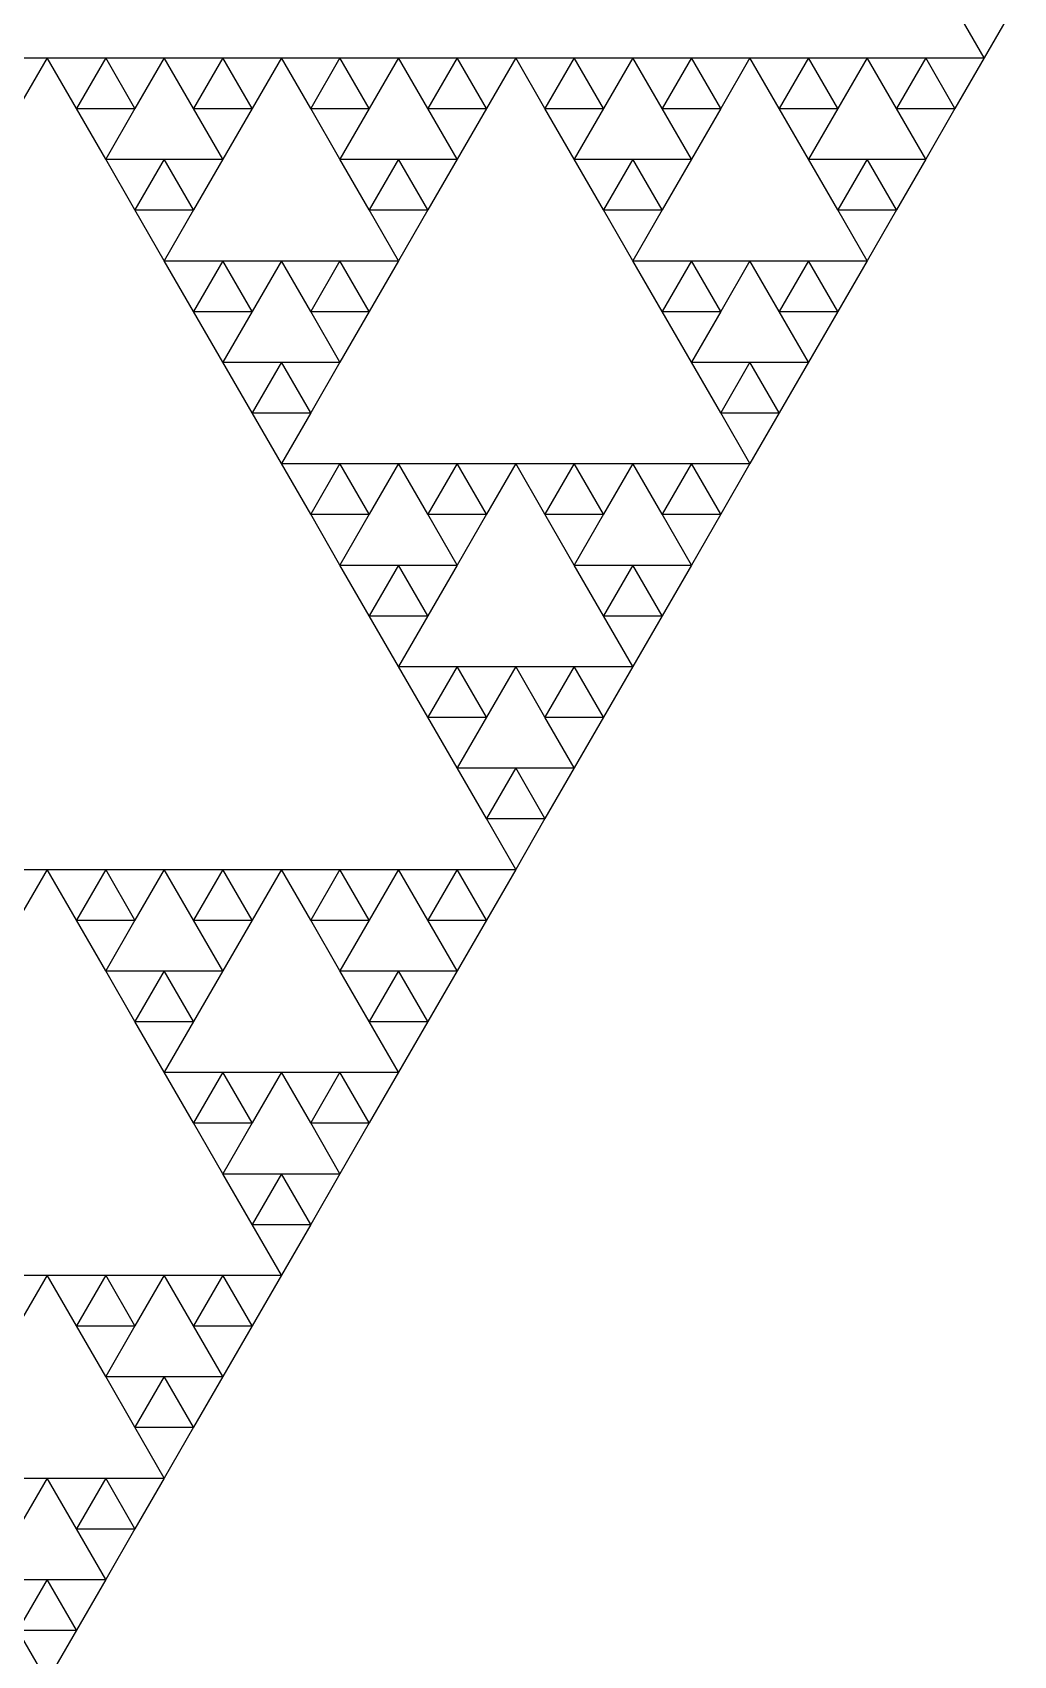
# Model space of a CAD drawing. Extents: x 0 to 345, y 1298 to 1597.
# Drawn here: x 87.1 to 131.5, y 1449.6 to 1523 of the extents above; entities that cross this region are included whole.
import ezdxf

# ---------------------------------------------------------------- set-up
doc = ezdxf.new("R2010")
doc.units = 0
doc.layers.get('0').update_dxf_attribs({"linetype": 'CONTINUOUS'})

msp = doc.modelspace()

# ---------------------------------------------------------------- linework, layer by layer
at = {"color": 3}
for p, q in [((130.18513, 1521.837293), (128.86064, 1524.131555)), ((131.50962, 1524.131555), (130.18513, 1521.837293)), ((85.154286, 1521.837293), (87.803268, 1521.837293)), ((87.803268, 1521.837293), (86.478777, 1519.543647)), ((87.803268, 1521.837293), (90.45225, 1521.837293)), ((89.127759, 1519.543647), (87.803268, 1521.837293)), ((90.45225, 1521.837293), (89.127759, 1519.543647)), ((90.45225, 1521.837293), (93.101232, 1521.837293)), ((91.776741, 1519.543647), (90.45225, 1521.837293)), ((93.101232, 1521.837293), (91.776741, 1519.543647)), ((93.101232, 1521.837293), (95.750214, 1521.837293)), ((94.425723, 1519.543647), (93.101232, 1521.837293)), ((95.750214, 1521.837293), (94.425723, 1519.543647)), ((95.750214, 1521.837293), (98.39858, 1521.837293)), ((97.074089, 1519.543647), (95.750214, 1521.837293)), ((98.39858, 1521.837293), (97.074089, 1519.543647)), ((98.39858, 1521.837293), (101.04756, 1521.837293)), ((99.723071, 1519.543647), (98.39858, 1521.837293)), ((101.04756, 1521.837293), (99.723071, 1519.543647)), ((101.04756, 1521.837293), (103.69654, 1521.837293)), ((102.37205, 1519.543647), (101.04756, 1521.837293)), ((103.69654, 1521.837293), (102.37205, 1519.543647)), ((103.69654, 1521.837293), (106.34553, 1521.837293)), ((105.02103, 1519.543647), (103.69654, 1521.837293)), ((106.34553, 1521.837293), (105.02103, 1519.543647)), ((106.34553, 1521.837293), (108.99451, 1521.837293)), ((107.67002, 1519.543647), (106.34553, 1521.837293)), ((108.99451, 1521.837293), (107.67002, 1519.543647)), ((108.99451, 1521.837293), (111.64287, 1521.837293)), ((110.31838, 1519.543647), (108.99451, 1521.837293)), ((111.64287, 1521.837293), (110.31838, 1519.543647)), ((111.64287, 1521.837293), (114.29186, 1521.837293)), ((112.96736, 1519.543647), (111.64287, 1521.837293)), ((114.29186, 1521.837293), (112.96736, 1519.543647)), ((114.29186, 1521.837293), (116.94084, 1521.837293)), ((115.61635, 1519.543647), (114.29186, 1521.837293)), ((116.94084, 1521.837293), (115.61635, 1519.543647)), ((116.94084, 1521.837293), (119.58982, 1521.837293)), ((118.26533, 1519.543647), (116.94084, 1521.837293)), ((119.58982, 1521.837293), (118.26533, 1519.543647)), ((119.58982, 1521.837293), (122.2388, 1521.837293)), ((120.91431, 1519.543647), (119.58982, 1521.837293)), ((122.2388, 1521.837293), (120.91431, 1519.543647)), ((122.2388, 1521.837293), (124.88717, 1521.837293)), ((123.56329, 1519.543647), (122.2388, 1521.837293)), ((124.88717, 1521.837293), (123.56329, 1519.543647)), ((124.88717, 1521.837293), (127.53615, 1521.837293)), ((126.21166, 1519.543647), (124.88717, 1521.837293)), ((127.53615, 1521.837293), (126.21166, 1519.543647)), ((127.53615, 1521.837293), (130.18513, 1521.837293)), ((128.86064, 1519.543647), (127.53615, 1521.837293)), ((130.18513, 1521.837293), (128.86064, 1519.543647)), ((89.127759, 1519.543647), (91.776741, 1519.543647)), ((90.45225, 1517.249384), (89.127759, 1519.543647)), ((91.776741, 1519.543647), (90.45225, 1517.249384)), ((94.425723, 1519.543647), (97.074089, 1519.543647)), ((95.750214, 1517.249384), (94.425723, 1519.543647)), ((97.074089, 1519.543647), (95.750214, 1517.249384)), ((99.723071, 1519.543647), (102.37205, 1519.543647)), ((101.04756, 1517.249384), (99.723071, 1519.543647)), ((102.37205, 1519.543647), (101.04756, 1517.249384)), ((105.02103, 1519.543647), (107.67002, 1519.543647)), ((106.34553, 1517.249384), (105.02103, 1519.543647)), ((107.67002, 1519.543647), (106.34553, 1517.249384)), ((110.31838, 1519.543647), (112.96736, 1519.543647)), ((111.64287, 1517.249384), (110.31838, 1519.543647)), ((112.96736, 1519.543647), (111.64287, 1517.249384)), ((115.61635, 1519.543647), (118.26533, 1519.543647)), ((116.94084, 1517.249384), (115.61635, 1519.543647)), ((118.26533, 1519.543647), (116.94084, 1517.249384)), ((120.91431, 1519.543647), (123.56329, 1519.543647)), ((122.2388, 1517.249384), (120.91431, 1519.543647)), ((123.56329, 1519.543647), (122.2388, 1517.249384)), ((126.21166, 1519.543647), (128.86064, 1519.543647)), ((127.53615, 1517.249384), (126.21166, 1519.543647)), ((128.86064, 1519.543647), (127.53615, 1517.249384)), ((90.45225, 1517.249384), (93.101232, 1517.249384)), ((91.776741, 1514.955738), (90.45225, 1517.249384)), ((93.101232, 1517.249384), (91.776741, 1514.955738)), ((93.101232, 1517.249384), (95.750214, 1517.249384)), ((94.425723, 1514.955738), (93.101232, 1517.249384)), ((95.750214, 1517.249384), (94.425723, 1514.955738)), ((101.04756, 1517.249384), (103.69654, 1517.249384)), ((102.37205, 1514.955738), (101.04756, 1517.249384)), ((103.69654, 1517.249384), (102.37205, 1514.955738)), ((103.69654, 1517.249384), (106.34553, 1517.249384)), ((105.02103, 1514.955738), (103.69654, 1517.249384)), ((106.34553, 1517.249384), (105.02103, 1514.955738)), ((111.64287, 1517.249384), (114.29186, 1517.249384)), ((112.96736, 1514.955738), (111.64287, 1517.249384)), ((114.29186, 1517.249384), (112.96736, 1514.955738)), ((114.29186, 1517.249384), (116.94084, 1517.249384)), ((115.61635, 1514.955738), (114.29186, 1517.249384)), ((116.94084, 1517.249384), (115.61635, 1514.955738)), ((122.2388, 1517.249384), (124.88717, 1517.249384)), ((123.56329, 1514.955738), (122.2388, 1517.249384)), ((124.88717, 1517.249384), (123.56329, 1514.955738)), ((124.88717, 1517.249384), (127.53615, 1517.249384)), ((126.21166, 1514.955738), (124.88717, 1517.249384)), ((127.53615, 1517.249384), (126.21166, 1514.955738)), ((91.776741, 1514.955738), (94.425723, 1514.955738)), ((93.101232, 1512.661475), (91.776741, 1514.955738)), ((94.425723, 1514.955738), (93.101232, 1512.661475)), ((102.37205, 1514.955738), (105.02103, 1514.955738)), ((103.69654, 1512.661475), (102.37205, 1514.955738)), ((105.02103, 1514.955738), (103.69654, 1512.661475)), ((112.96736, 1514.955738), (115.61635, 1514.955738)), ((114.29186, 1512.661475), (112.96736, 1514.955738)), ((115.61635, 1514.955738), (114.29186, 1512.661475)), ((123.56329, 1514.955738), (126.21166, 1514.955738)), ((124.88717, 1512.661475), (123.56329, 1514.955738)), ((126.21166, 1514.955738), (124.88717, 1512.661475)), ((93.101232, 1512.661475), (95.750214, 1512.661475)), ((94.425723, 1510.367829), (93.101232, 1512.661475)), ((95.750214, 1512.661475), (94.425723, 1510.367829)), ((95.750214, 1512.661475), (98.39858, 1512.661475)), ((97.074089, 1510.367829), (95.750214, 1512.661475)), ((98.39858, 1512.661475), (97.074089, 1510.367829)), ((98.39858, 1512.661475), (101.04756, 1512.661475)), ((99.723071, 1510.367829), (98.39858, 1512.661475)), ((101.04756, 1512.661475), (99.723071, 1510.367829)), ((101.04756, 1512.661475), (103.69654, 1512.661475)), ((102.37205, 1510.367829), (101.04756, 1512.661475)), ((103.69654, 1512.661475), (102.37205, 1510.367829)), ((114.29186, 1512.661475), (116.94084, 1512.661475)), ((115.61635, 1510.367829), (114.29186, 1512.661475)), ((116.94084, 1512.661475), (115.61635, 1510.367829)), ((116.94084, 1512.661475), (119.58982, 1512.661475)), ((118.26533, 1510.367829), (116.94084, 1512.661475)), ((119.58982, 1512.661475), (118.26533, 1510.367829)), ((119.58982, 1512.661475), (122.2388, 1512.661475)), ((120.91431, 1510.367829), (119.58982, 1512.661475)), ((122.2388, 1512.661475), (120.91431, 1510.367829)), ((122.2388, 1512.661475), (124.88717, 1512.661475)), ((123.56329, 1510.367829), (122.2388, 1512.661475)), ((124.88717, 1512.661475), (123.56329, 1510.367829)), ((94.425723, 1510.367829), (97.074089, 1510.367829)), ((95.750214, 1508.073567), (94.425723, 1510.367829)), ((97.074089, 1510.367829), (95.750214, 1508.073567)), ((99.723071, 1510.367829), (102.37205, 1510.367829)), ((101.04756, 1508.073567), (99.723071, 1510.367829)), ((102.37205, 1510.367829), (101.04756, 1508.073567)), ((115.61635, 1510.367829), (118.26533, 1510.367829)), ((116.94084, 1508.073567), (115.61635, 1510.367829)), ((118.26533, 1510.367829), (116.94084, 1508.073567)), ((120.91431, 1510.367829), (123.56329, 1510.367829)), ((122.2388, 1508.073567), (120.91431, 1510.367829)), ((123.56329, 1510.367829), (122.2388, 1508.073567)), ((95.750214, 1508.073567), (98.39858, 1508.073567)), ((97.074089, 1505.779921), (95.750214, 1508.073567)), ((98.39858, 1508.073567), (97.074089, 1505.779921)), ((98.39858, 1508.073567), (101.04756, 1508.073567)), ((99.723071, 1505.779921), (98.39858, 1508.073567)), ((101.04756, 1508.073567), (99.723071, 1505.779921)), ((116.94084, 1508.073567), (119.58982, 1508.073567)), ((118.26533, 1505.779921), (116.94084, 1508.073567)), ((119.58982, 1508.073567), (118.26533, 1505.779921)), ((119.58982, 1508.073567), (122.2388, 1508.073567)), ((120.91431, 1505.779921), (119.58982, 1508.073567)), ((122.2388, 1508.073567), (120.91431, 1505.779921)), ((97.074089, 1505.779921), (99.723071, 1505.779921)), ((98.39858, 1503.485658), (97.074089, 1505.779921)), ((99.723071, 1505.779921), (98.39858, 1503.485658)), ((118.26533, 1505.779921), (120.91431, 1505.779921)), ((119.58982, 1503.485658), (118.26533, 1505.779921)), ((120.91431, 1505.779921), (119.58982, 1503.485658)), ((98.39858, 1503.485658), (101.04756, 1503.485658)), ((99.723071, 1501.192012), (98.39858, 1503.485658)), ((101.04756, 1503.485658), (99.723071, 1501.192012)), ((101.04756, 1503.485658), (103.69654, 1503.485658)), ((102.37205, 1501.192012), (101.04756, 1503.485658)), ((103.69654, 1503.485658), (102.37205, 1501.192012)), ((103.69654, 1503.485658), (106.34553, 1503.485658)), ((105.02103, 1501.192012), (103.69654, 1503.485658)), ((106.34553, 1503.485658), (105.02103, 1501.192012)), ((106.34553, 1503.485658), (108.99451, 1503.485658)), ((107.67002, 1501.192012), (106.34553, 1503.485658)), ((108.99451, 1503.485658), (107.67002, 1501.192012)), ((108.99451, 1503.485658), (111.64287, 1503.485658)), ((110.31838, 1501.192012), (108.99451, 1503.485658)), ((111.64287, 1503.485658), (110.31838, 1501.192012)), ((111.64287, 1503.485658), (114.29186, 1503.485658)), ((112.96736, 1501.192012), (111.64287, 1503.485658)), ((114.29186, 1503.485658), (112.96736, 1501.192012)), ((114.29186, 1503.485658), (116.94084, 1503.485658)), ((115.61635, 1501.192012), (114.29186, 1503.485658)), ((116.94084, 1503.485658), (115.61635, 1501.192012)), ((116.94084, 1503.485658), (119.58982, 1503.485658)), ((118.26533, 1501.192012), (116.94084, 1503.485658)), ((119.58982, 1503.485658), (118.26533, 1501.192012)), ((99.723071, 1501.192012), (102.37205, 1501.192012)), ((101.04756, 1498.897749), (99.723071, 1501.192012)), ((102.37205, 1501.192012), (101.04756, 1498.897749)), ((105.02103, 1501.192012), (107.67002, 1501.192012)), ((106.34553, 1498.897749), (105.02103, 1501.192012)), ((107.67002, 1501.192012), (106.34553, 1498.897749)), ((110.31838, 1501.192012), (112.96736, 1501.192012)), ((111.64287, 1498.897749), (110.31838, 1501.192012)), ((112.96736, 1501.192012), (111.64287, 1498.897749)), ((115.61635, 1501.192012), (118.26533, 1501.192012)), ((116.94084, 1498.897749), (115.61635, 1501.192012)), ((118.26533, 1501.192012), (116.94084, 1498.897749)), ((101.04756, 1498.897749), (103.69654, 1498.897749)), ((102.37205, 1496.60349), (101.04756, 1498.897749)), ((103.69654, 1498.897749), (102.37205, 1496.60349)), ((103.69654, 1498.897749), (106.34553, 1498.897749)), ((105.02103, 1496.60349), (103.69654, 1498.897749)), ((106.34553, 1498.897749), (105.02103, 1496.60349)), ((111.64287, 1498.897749), (114.29186, 1498.897749)), ((112.96736, 1496.60349), (111.64287, 1498.897749)), ((114.29186, 1498.897749), (112.96736, 1496.60349)), ((114.29186, 1498.897749), (116.94084, 1498.897749)), ((115.61635, 1496.60349), (114.29186, 1498.897749)), ((116.94084, 1498.897749), (115.61635, 1496.60349)), ((102.37205, 1496.60349), (105.02103, 1496.60349)), ((103.69654, 1494.30984), (102.37205, 1496.60349)), ((105.02103, 1496.60349), (103.69654, 1494.30984)), ((112.96736, 1496.60349), (115.61635, 1496.60349)), ((114.29186, 1494.30984), (112.96736, 1496.60349)), ((115.61635, 1496.60349), (114.29186, 1494.30984)), ((103.69654, 1494.30984), (106.34553, 1494.30984)), ((105.02103, 1492.01558), (103.69654, 1494.30984)), ((106.34553, 1494.30984), (105.02103, 1492.01558)), ((106.34553, 1494.30984), (108.99451, 1494.30984)), ((107.67002, 1492.01558), (106.34553, 1494.30984)), ((108.99451, 1494.30984), (107.67002, 1492.01558)), ((108.99451, 1494.30984), (111.64287, 1494.30984)), ((110.31838, 1492.01558), (108.99451, 1494.30984)), ((111.64287, 1494.30984), (110.31838, 1492.01558)), ((111.64287, 1494.30984), (114.29186, 1494.30984)), ((112.96736, 1492.01558), (111.64287, 1494.30984)), ((114.29186, 1494.30984), (112.96736, 1492.01558)), ((105.02103, 1492.01558), (107.67002, 1492.01558)), ((106.34553, 1489.72193), (105.02103, 1492.01558)), ((107.67002, 1492.01558), (106.34553, 1489.72193)), ((110.31838, 1492.01558), (112.96736, 1492.01558)), ((111.64287, 1489.72193), (110.31838, 1492.01558)), ((112.96736, 1492.01558), (111.64287, 1489.72193)), ((106.34553, 1489.72193), (108.99451, 1489.72193)), ((107.67002, 1487.42767), (106.34553, 1489.72193)), ((108.99451, 1489.72193), (107.67002, 1487.42767)), ((108.99451, 1489.72193), (111.64287, 1489.72193)), ((110.31838, 1487.42767), (108.99451, 1489.72193)), ((111.64287, 1489.72193), (110.31838, 1487.42767)), ((107.67002, 1487.42767), (110.31838, 1487.42767)), ((108.99451, 1485.13402), (107.67002, 1487.42767)), ((110.31838, 1487.42767), (108.99451, 1485.13402)), ((85.154286, 1485.13402), (87.803268, 1485.13402)), ((87.803268, 1485.13402), (86.478777, 1482.83976)), ((87.803268, 1485.13402), (90.45225, 1485.13402)), ((89.127759, 1482.83976), (87.803268, 1485.13402)), ((90.45225, 1485.13402), (89.127759, 1482.83976)), ((90.45225, 1485.13402), (93.101232, 1485.13402)), ((91.776741, 1482.83976), (90.45225, 1485.13402)), ((93.101232, 1485.13402), (91.776741, 1482.83976)), ((93.101232, 1485.13402), (95.750214, 1485.13402)), ((94.425723, 1482.83976), (93.101232, 1485.13402)), ((95.750214, 1485.13402), (94.425723, 1482.83976)), ((95.750214, 1485.13402), (98.39858, 1485.13402)), ((97.074089, 1482.83976), (95.750214, 1485.13402)), ((98.39858, 1485.13402), (97.074089, 1482.83976)), ((98.39858, 1485.13402), (101.04756, 1485.13402)), ((99.723071, 1482.83976), (98.39858, 1485.13402)), ((101.04756, 1485.13402), (99.723071, 1482.83976)), ((101.04756, 1485.13402), (103.69654, 1485.13402)), ((102.37205, 1482.83976), (101.04756, 1485.13402)), ((103.69654, 1485.13402), (102.37205, 1482.83976)), ((103.69654, 1485.13402), (106.34553, 1485.13402)), ((105.02103, 1482.83976), (103.69654, 1485.13402)), ((106.34553, 1485.13402), (105.02103, 1482.83976)), ((106.34553, 1485.13402), (108.99451, 1485.13402)), ((107.67002, 1482.83976), (106.34553, 1485.13402)), ((108.99451, 1485.13402), (107.67002, 1482.83976)), ((89.127759, 1482.83976), (91.776741, 1482.83976)), ((90.45225, 1480.54611), (89.127759, 1482.83976)), ((91.776741, 1482.83976), (90.45225, 1480.54611)), ((94.425723, 1482.83976), (97.074089, 1482.83976)), ((95.750214, 1480.54611), (94.425723, 1482.83976)), ((97.074089, 1482.83976), (95.750214, 1480.54611)), ((99.723071, 1482.83976), (102.37205, 1482.83976)), ((101.04756, 1480.54611), (99.723071, 1482.83976)), ((102.37205, 1482.83976), (101.04756, 1480.54611)), ((105.02103, 1482.83976), (107.67002, 1482.83976)), ((106.34553, 1480.54611), (105.02103, 1482.83976)), ((107.67002, 1482.83976), (106.34553, 1480.54611)), ((90.45225, 1480.54611), (93.101232, 1480.54611)), ((91.776741, 1478.25185), (90.45225, 1480.54611)), ((93.101232, 1480.54611), (91.776741, 1478.25185)), ((93.101232, 1480.54611), (95.750214, 1480.54611)), ((94.425723, 1478.25185), (93.101232, 1480.54611)), ((95.750214, 1480.54611), (94.425723, 1478.25185)), ((101.04756, 1480.54611), (103.69654, 1480.54611)), ((102.37205, 1478.25185), (101.04756, 1480.54611)), ((103.69654, 1480.54611), (102.37205, 1478.25185)), ((103.69654, 1480.54611), (106.34553, 1480.54611)), ((105.02103, 1478.25185), (103.69654, 1480.54611)), ((106.34553, 1480.54611), (105.02103, 1478.25185)), ((91.776741, 1478.25185), (94.425723, 1478.25185)), ((93.101232, 1475.95759), (91.776741, 1478.25185)), ((94.425723, 1478.25185), (93.101232, 1475.95759)), ((102.37205, 1478.25185), (105.02103, 1478.25185)), ((103.69654, 1475.95759), (102.37205, 1478.25185)), ((105.02103, 1478.25185), (103.69654, 1475.95759)), ((93.101232, 1475.95759), (95.750214, 1475.95759)), ((94.425723, 1473.66394), (93.101232, 1475.95759)), ((95.750214, 1475.95759), (94.425723, 1473.66394)), ((95.750214, 1475.95759), (98.39858, 1475.95759)), ((97.074089, 1473.66394), (95.750214, 1475.95759)), ((98.39858, 1475.95759), (97.074089, 1473.66394)), ((98.39858, 1475.95759), (101.04756, 1475.95759)), ((99.723071, 1473.66394), (98.39858, 1475.95759)), ((101.04756, 1475.95759), (99.723071, 1473.66394)), ((101.04756, 1475.95759), (103.69654, 1475.95759)), ((102.37205, 1473.66394), (101.04756, 1475.95759)), ((103.69654, 1475.95759), (102.37205, 1473.66394)), ((94.425723, 1473.66394), (97.074089, 1473.66394)), ((95.750214, 1471.36968), (94.425723, 1473.66394)), ((97.074089, 1473.66394), (95.750214, 1471.36968)), ((99.723071, 1473.66394), (102.37205, 1473.66394)), ((101.04756, 1471.36968), (99.723071, 1473.66394)), ((102.37205, 1473.66394), (101.04756, 1471.36968)), ((95.750214, 1471.36968), (98.39858, 1471.36968)), ((97.074089, 1469.07603), (95.750214, 1471.36968)), ((98.39858, 1471.36968), (97.074089, 1469.07603)), ((98.39858, 1471.36968), (101.04756, 1471.36968)), ((99.723071, 1469.07603), (98.39858, 1471.36968)), ((101.04756, 1471.36968), (99.723071, 1469.07603)), ((97.074089, 1469.07603), (99.723071, 1469.07603)), ((98.39858, 1466.78177), (97.074089, 1469.07603)), ((99.723071, 1469.07603), (98.39858, 1466.78177)), ((85.154286, 1466.78177), (87.803268, 1466.78177)), ((87.803268, 1466.78177), (86.478777, 1464.48813)), ((87.803268, 1466.78177), (90.45225, 1466.78177)), ((89.127759, 1464.48813), (87.803268, 1466.78177)), ((90.45225, 1466.78177), (89.127759, 1464.48813)), ((90.45225, 1466.78177), (93.101232, 1466.78177)), ((91.776741, 1464.48813), (90.45225, 1466.78177)), ((93.101232, 1466.78177), (91.776741, 1464.48813)), ((93.101232, 1466.78177), (95.750214, 1466.78177)), ((94.425723, 1464.48813), (93.101232, 1466.78177)), ((95.750214, 1466.78177), (94.425723, 1464.48813)), ((95.750214, 1466.78177), (98.39858, 1466.78177)), ((97.074089, 1464.48813), (95.750214, 1466.78177)), ((98.39858, 1466.78177), (97.074089, 1464.48813)), ((89.127759, 1464.48813), (91.776741, 1464.48813)), ((90.45225, 1462.19386), (89.127759, 1464.48813)), ((91.776741, 1464.48813), (90.45225, 1462.19386)), ((94.425723, 1464.48813), (97.074089, 1464.48813)), ((95.750214, 1462.19386), (94.425723, 1464.48813)), ((97.074089, 1464.48813), (95.750214, 1462.19386)), ((90.45225, 1462.19386), (93.101232, 1462.19386)), ((91.776741, 1459.90022), (90.45225, 1462.19386)), ((93.101232, 1462.19386), (91.776741, 1459.90022)), ((93.101232, 1462.19386), (95.750214, 1462.19386)), ((94.425723, 1459.90022), (93.101232, 1462.19386)), ((95.750214, 1462.19386), (94.425723, 1459.90022)), ((91.776741, 1459.90022), (94.425723, 1459.90022)), ((93.101232, 1457.60595), (91.776741, 1459.90022)), ((94.425723, 1459.90022), (93.101232, 1457.60595)), ((85.154286, 1457.60595), (87.803268, 1457.60595)), ((87.803268, 1457.60595), (86.478777, 1455.31231)), ((87.803268, 1457.60595), (90.45225, 1457.60595)), ((89.127759, 1455.31231), (87.803268, 1457.60595)), ((90.45225, 1457.60595), (89.127759, 1455.31231)), ((90.45225, 1457.60595), (93.101232, 1457.60595)), ((91.776741, 1455.31231), (90.45225, 1457.60595)), ((93.101232, 1457.60595), (91.776741, 1455.31231)), ((89.127759, 1455.31231), (91.776741, 1455.31231)), ((90.45225, 1453.01805), (89.127759, 1455.31231)), ((91.776741, 1455.31231), (90.45225, 1453.01805)), ((85.154286, 1453.01805), (87.803268, 1453.01805)), ((87.803268, 1453.01805), (86.478777, 1450.72378)), ((87.803268, 1453.01805), (90.45225, 1453.01805)), ((89.127759, 1450.72378), (87.803268, 1453.01805)), ((90.45225, 1453.01805), (89.127759, 1450.72378)), ((86.478777, 1450.72378), (89.127759, 1450.72378)), ((87.803268, 1448.43014), (86.478777, 1450.72378)), ((89.127759, 1450.72378), (87.803268, 1448.43014))]:
    msp.add_line(p, q, dxfattribs=at)

doc.saveas('drawing.dxf')
